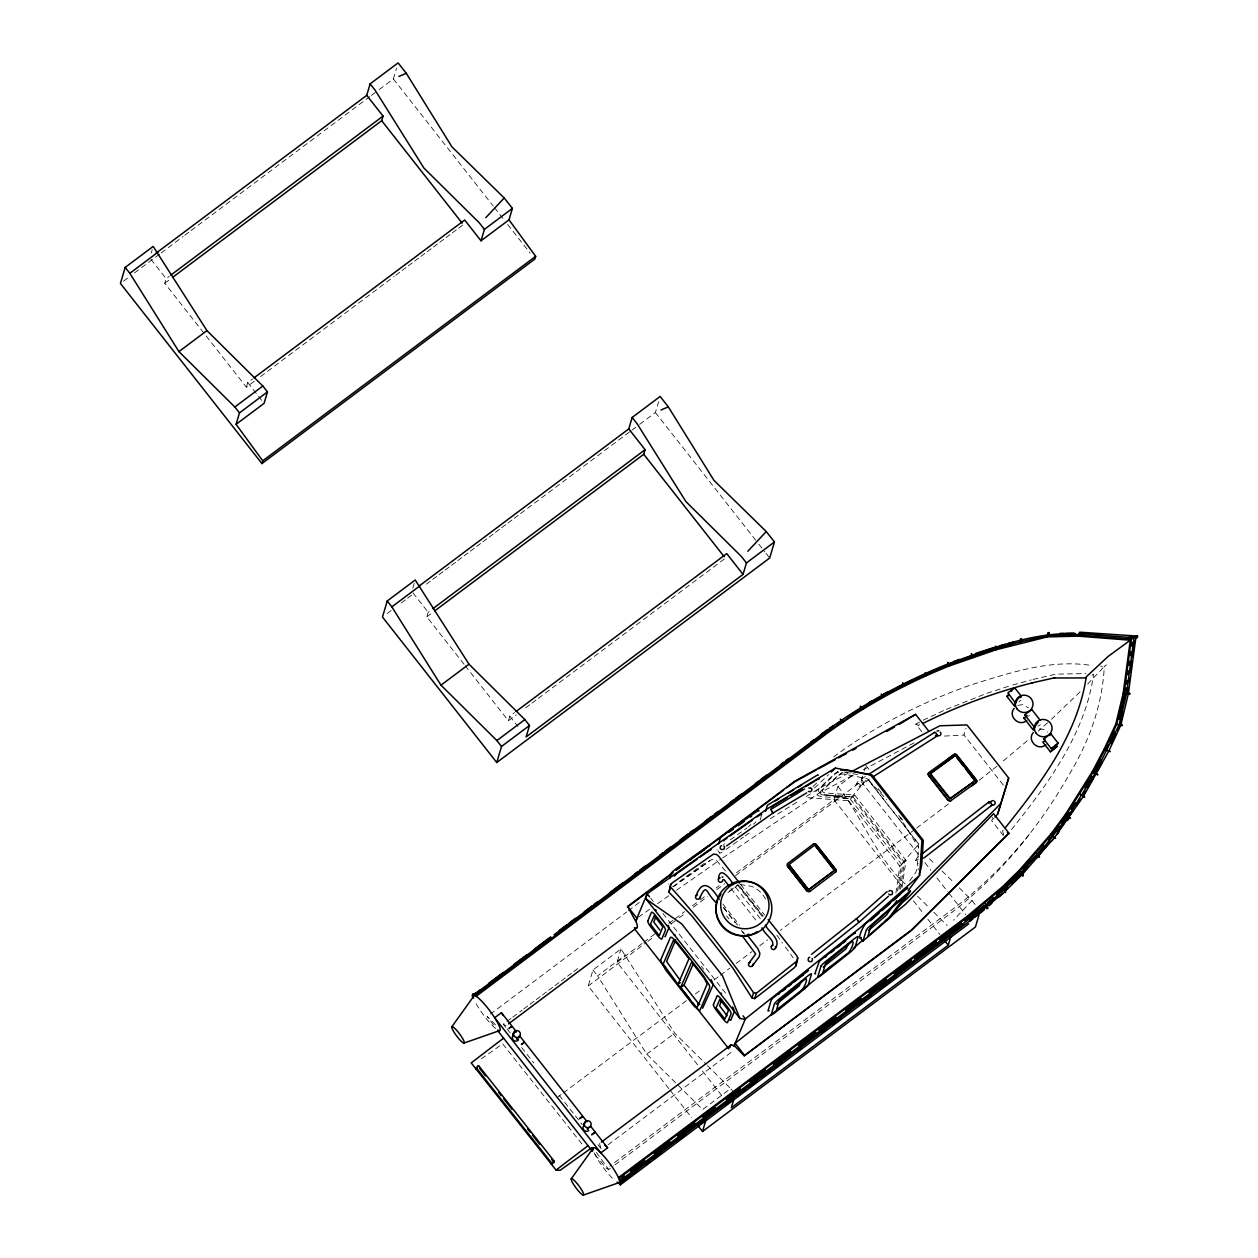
<?xml version="1.0" encoding="UTF-8"?>
<svg xmlns="http://www.w3.org/2000/svg" width="1258" height="1258" viewBox="0 0 1258 1258"><rect width="100%" height="100%" fill="white"/><g stroke="black" fill="none" stroke-linecap="round" stroke-linejoin="round"><path stroke-width="0.75" stroke-dasharray="5 3.75" d="M895.9 893.038L899.847 866.086L906.012 860.425L854.654 795.04L825.39 792.965A3.255 1.604 10.5 0 1 822.465 790.37L841.303 773.324A6.589 3.271 10.2 0 1 844.763 772.097M897.473 891.089L901.451 864.23L850.109 798.861L823.707 794.616A6.935 3.428 10.5 0 1 818.785 789.474L837.293 772.16A11.526 5.708 10.5 0 1 838.441 771.296M898.998 889.469L903.055 862.359L918.733 844.118L867.391 778.749L845.282 774.315A6.573 3.271 10.2 0 0 838.347 775.274L819.508 792.32A3.255 1.604 10.5 0 0 822.433 794.914L851.697 796.99L854.654 795.04L848.505 800.717L804.648 797.446M900.429 889.139L904.408 862.28L853.05 796.912L824.823 794.867L850.109 798.861M901.955 887.519L906.012 860.425L903.055 862.359L851.697 796.99L867.391 778.749L886.78 799.789M918.497 856.808C915.887 858.113 913.874 863.428 918.151 863.68M865.284 776.5L857.657 781.816L855.692 785.118A2.752 2.186 -8.5 0 0 856.195 786.549L859.356 786.832L869.404 779.127M860.032 786.014L860.158 785.511A2.752 2.186 -8.5 0 0 859.654 784.08L857.563 783.388L855.833 784.63M992.248 818.235L992.499 817.37M151.243 252.968L152.218 249.697M254.242 381.284L246.379 387.181L164.751 283.27L166.119 278.663L169.264 276.304M246.379 387.181L247.747 382.574L252.465 379.035M379.24 89.538L393.361 78.955L396.537 68.246M412.797 588.178L414.259 583.272M464.013 664.224L426.792 616.845L428.16 612.237L431.305 609.878M465.208 665.749L508.421 720.755L509.789 716.148L514.506 712.626M639.709 424.292L655.402 412.53L658.579 401.837M668.831 1088.61L588.225 986.005L592.974 969.949L620.98 948.972L674.728 1033.164L706.084 1064.237M697.64 1064.866L617.033 962.26L620.98 948.972M760.162 819.949L761.766 814.555M736.512 872.737L833.975 799.711L837.907 786.423L853.459 774.771M735.663 875.521L861.148 781.501L863.79 772.585M864.325 770.808L865.378 767.238M1003.318 785.055L963.99 735.002L965.987 728.288M915.651 860.519L918.371 859.261M750.884 824.477L748.494 826.836M909.597 881.04L915.242 873.209A7.155 2.39 -81.7 0 0 917.381 865.441L918.733 844.118L867.391 778.749M614.989 1164.829L952.054 912.254C1000.802 874.703 1040.067 825.798 1070.448 772.506C1089.68 740.081 1102.433 704.354 1104.304 666.457L1106.427 664.869M959.335 887.912L972.009 900.524L953.564 920.227M1040.382 724.797L1037.85 726.212M1011.511 829.588C1048.008 783.923 1085.434 733.508 1093.611 674.131L1090.529 676.112M1029.296 834.337C1007.045 862.155 981.633 887.503 953.108 908.874L609.768 1166.135M704.433 863.255L679.54 881.323M1028.557 716.211L1029.343 715.377M1087.635 684.085L1104.304 666.457L1100.608 666.174M993.851 818.156L991.571 820.562L1003.491 835.737M813.03 786.596L817.04 782.602M1080.04 691.869L1051.484 719.23M814.461 788.106L828.456 774.739M1047.552 722.8L1038.227 731.165M1027.22 740.82L1001.305 762.647M996.871 766.248L979.243 780.212M1003.318 830.123L1002.532 830.752L1003.727 835.391M948.453 803.941L916.642 828.063M915.101 829.242L780.133 930.464M608.039 1144.827L731.401 1052.128L730.741 1050.493M123.567 281.1L128.285 277.578M134.559 272.876L159.656 254.069M161.213 252.905L183.181 236.441M184.753 235.262L189.455 231.739M191.027 230.56L369.836 96.583M371.409 95.404L377.683 90.702M164.751 283.27L171.041 278.553M260.532 376.582L394.163 276.461M395.735 275.282L400.437 271.744M402.01 270.564L406.727 267.026M408.3 265.863L413.017 262.324M414.59 261.145L419.307 257.607M420.88 256.428L425.597 252.905M427.17 251.726L431.887 248.188M433.46 247.008L438.177 243.47M439.75 242.291L444.467 238.768M446.04 237.589L450.757 234.051M452.314 232.872L457.031 229.333M458.604 228.17L463.321 224.632M387.181 613.511L391.883 609.988M401.302 602.928L406.004 599.406M407.576 598.226L412.278 594.704M426.399 584.121L431.101 580.598M432.673 579.419L437.375 575.897M438.948 574.717L443.649 571.195M445.222 570.016L449.924 566.493M451.496 565.329L456.198 561.791M457.77 560.628L462.472 557.09M464.045 555.926L468.747 552.388M470.319 551.224L475.021 547.686M476.593 546.522L481.295 542.984M482.868 541.821L487.569 538.282M489.142 537.119L493.844 533.596M495.416 532.417L500.118 528.895M501.69 527.715L506.392 524.193M507.965 523.014L512.666 519.491M514.239 518.312L518.941 514.789M520.513 513.61L630.305 431.337M631.878 430.157L638.152 425.456M426.792 616.845L433.082 612.127M508.421 720.755L516.283 714.874M525.718 707.798L530.436 704.276M532.008 703.096L536.726 699.558M538.298 698.379L725.363 558.206M490.353 1014.121L626.751 911.924M628.308 910.745L640.857 901.341M734.09 1092.982L730.615 1088.563L702.624 1109.54L646.738 1054.141L597.613 975.846L625.603 954.869M617.033 962.26L642.193 943.421M643.766 942.242L654.758 934.002M668.91 923.388L673.628 919.865M675.2 918.686L684.635 911.61M692.498 905.729L698.788 901.011M700.36 899.832L706.634 895.13M716.069 888.054L719.214 885.695M588.225 986.005L646.266 942.525M647.823 941.346L654.097 936.644M671.363 923.718L677.637 919.016M679.194 917.837L685.468 913.135M693.315 907.254L707.436 896.687M716.84 889.626L724.687 883.761M729.498 891.057L736.842 885.538M727.895 892.614L738.179 884.909L762.93 916.406M557.105 1097.574L561.823 1094.035M563.395 1092.872L687.466 999.89M695.312 994.009L701.602 989.307M714.167 979.888L718.868 976.365M720.441 975.186L729.876 968.125M736.15 963.424L751.859 951.646M759.706 945.764L767.569 939.883M646.738 1054.141L674.728 1033.164M594.971 1154.498L606.639 1168.478L608.715 1169.531L613.417 1165.993M505.889 1027.44L503.326 1024.185L511.157 1018.335M512.729 1017.172L522.117 1010.158M523.674 1008.979L528.376 1005.472M529.933 1004.309L534.634 1000.802M536.191 999.638L540.893 996.132M542.45 994.952L547.151 991.446M548.708 990.282L553.41 986.775M554.967 985.596L559.668 982.089M561.241 980.925L565.927 977.419M567.5 976.239L572.186 972.733M573.758 971.569L578.444 968.062M833.692 756.86C875.426 725.772 922.271 701.901 971.349 684.808C1010.111 672.763 1050.194 659.05 1091.362 665.451M730.269 839.857L747.142 827.843M672.778 886.717L711.902 859.418L714.969 859.639L717.186 861.305L727.108 872.863M726.07 849.417L743.462 837.105M745.051 835.988L751.372 831.507M638.498 917.161L649.6 909.298M657.525 903.684L668.627 895.822M676.552 890.224L721.149 859.025M481.358 1058.827L502.665 1043.825L583.869 1146.431M722.752 857.925L818.376 793.609L854.371 774.519M834.856 773.654L837.812 771.704M838.661 775.007L841.618 773.057M876.04 831.365L878.996 829.415M724.781 843.741L723.617 844.448M806.174 796.503L819.917 787.964L847.719 773.544M770.273 818.691L794.852 803.437A5.85 0.818 -34 0 0 796.974 802.022M914.016 742.896L861.227 770.887M921.737 731.669L915.777 724.089L921.611 720.991M923.168 720.221L944.538 710.141M946.33 709.386L986.508 693.457L1009.451 685.987M1018.917 701.885L1020.851 700.25M1017.879 705.376L1022.487 704.622L1028.431 707.845M1012.737 685.012L1031.183 679.933M1033.038 679.43L1055.981 674.131L1085.748 673.612M944.475 736.072L963.99 735.002M1039.202 728.948L1043.794 729.388L1047.474 732.093M740.034 884.468L751.828 886.403A27.094 26.449 16.5 0 1 765.54 899.093M847.688 798.688L820.751 796.566A6.935 3.428 10.5 0 1 815.829 791.424L834.337 774.11A11.526 5.708 10.5 0 1 837.01 772.585L837.891 772.333A11.526 5.708 10.5 0 1 838.85 772.145M846.115 772.082L847.53 772.239M845.439 772.192L850.88 773.277M852.688 773.639L858.113 774.724M503.326 1024.185L504.474 1025.018A21.653 3.79 53.2 0 0 506.125 1025.632M915.777 724.089L918.717 725.646L919.472 723.381M929.473 858.837L935.024 864.23M941.99 870.992L954.256 882.88M905.288 884.044C875.835 857.075 862.532 817.401 837.907 786.423M917.538 896.152L929.788 908.276M933.829 912.286L947.117 925.432M707.452 1065.589L730.615 1088.563M495.573 1024.924L487.223 1016.464L495.778 1028.006M848.505 800.717L899.847 866.086M650.795 898.354L653.216 901.388M662.935 913.481L726.479 994.276M900.351 817.102L902.694 820.059M393.361 78.955L493.215 206.06M494.41 207.586L504.033 219.851M507.65 224.443L530.121 253.047M655.402 412.53L757.662 542.701M758.857 544.242L764.88 551.885M766.075 553.426L769.692 558.017M865.897 765.446L869.404 769.912M972.009 900.524L976.68 906.468M861.148 781.501L918.89 855.015M924.913 862.673L930.92 870.332M936.943 877.99L947.761 891.765M948.972 893.29L965.814 914.739M833.975 799.711L902.552 887M913.371 900.791L922.995 913.041M927.806 919.158L939.836 934.474M740.773 884.657L764.597 914.975M739.5 885.947L763.056 915.934M737.267 884.72L762.474 916.815M735.631 887.267L760.618 919.063M731.008 888.541L757.143 921.815M722.847 903.999L739.515 925.212M723.633 907.364L737.77 925.369M742.487 931.36L744.83 934.364M723.492 907.82L735.27 922.822M741.166 930.322L743.525 933.326M726.542 915.871L728.917 918.906M150.96 259.352L166.119 278.663M247.747 382.574L261.743 400.39M413.001 592.943L428.16 612.237M509.789 716.148L517.95 726.542M702.451 1070.998L721.699 1095.498M592.974 969.949L597.613 975.846M670.027 1090.136L691.68 1117.702M507.1 1028.981L510.748 1033.62M521.645 1047.505L533.769 1062.931M559.228 1095.341L582.265 1124.668M598.022 1144.717L601.796 1149.529L600.915 1147.783A21.653 3.79 53.2 0 1 599.799 1143.27M878.257 788.813L881.732 793.295M701.366 966.286L703.647 969.242M717.956 850.722L719.733 853.113M785.401 947.07L793.263 957.936M596.371 1152.312L608.715 1169.531M776.878 935.15L782.507 943.044M898.747 815.373L918.733 847.766M594.153 1152.847L595.993 1156.464A21.653 3.79 53.2 0 0 614.753 1180.35M844.291 772.066A11.526 5.708 10.5 0 1 845.439 772.223M918.387 868.649A12.564 4.199 -81.7 0 1 918.136 869.844M755.838 821.663A6.494 0.849 -36.8 0 1 755.287 822.465M754.926 822.842A6.494 0.849 -36.8 0 1 753.479 824.179M721.919 852.216A6.494 0.849 -36.6 0 1 719.655 852.893M673.109 886.796A6.494 0.849 -36.6 0 0 675.672 885.129L704.134 864.969A6.494 0.849 -36.6 0 0 709.481 860.409M495.337 1028.336A21.653 3.79 53.2 0 1 474.738 1000.833M717.06 849.527A6.494 0.849 -36.8 0 1 716.981 849.307M668.265 884.154A6.494 0.849 -36.8 0 1 668.187 883.934M861.337 779.016L863.821 782.68L861.337 779.016"/><path stroke-width="1.5" d="M752.96 964.084L752.803 965.216A2.374 2.312 16.5 0 1 750.979 966.569L749.831 966.443A2.154 2.107 16.5 0 1 748.463 964.713L748.62 963.581A2.374 2.312 16.5 0 1 750.444 962.213M1084.427 634.74L1078.641 634.284L1079.694 632.192M768.166 919.519L796.456 955.294L797.714 957.825L797.273 960.766L795.701 966.081L793.782 968.173L754.753 998.616L751.985 997.909L732.911 968.094L692.104 916.139L669.036 892.315L670.75 884.28L672.92 882.393L713.49 854.088L716.51 854.434L718.68 856.289L739.594 883.147M669.036 892.315L670.75 884.28M975.28 780.589L950.105 798.468L930.385 773.544L955.561 755.335L975.029 780.872M919.677 875.269L921.941 840.391L870.583 775.022L835.469 768.056L767.616 808.627L647.147 893.825L646.062 897.284L646.14 899.093L739.893 1018.461L743.541 1019.137L745.381 1018.87L860.818 927.288L919.677 875.269L908.229 890.522M947.997 663.658L948.972 666.095L996.084 649.741L1047.301 636.91L1078.263 636.155L1130.282 640.212L1133.489 637.664L1126.885 638.042M907.332 888.73A9.168 1.116 -43.5 0 0 907.6 887.802L867.595 922.13C863.696 923.451 856.509 940.764 861.258 937.54M863.019 941.031L890.758 917.129L910.163 891.718A9.136 1.006 -43.4 0 0 910.289 890.806L868.146 927.633L866.306 929.976L863.019 941.031L860.047 937.87M624.314 1175.9L620.178 1179.862L618.464 1177.614L966.694 916.689L1002.453 886.78L1019.326 870.221L1050.855 834.023L1065.447 814.366L1092.117 771.987L1104.115 749.233L1115.783 724.089L1123.174 693.331L1130.282 640.212L1108.015 656.519L1086.283 676.835C1077.571 734.452 1040.901 783.404 1005.252 827.795M1123.174 693.331L1125.926 693.866L1126.036 687.953M1126.555 684.148L1127.058 680.342M1127.828 674.634L1128.332 670.829M1129.102 665.12L1129.605 661.315M1130.376 655.607L1130.879 651.801M1131.65 646.109L1132.153 642.303M1127.766 691.853L1128.284 687.953M1129.071 682.119L1129.59 678.219M1130.376 672.385L1131.948 660.702M1132.467 656.818L1134.543 641.25M795.701 966.081L797.714 957.825M478.575 1065.605L475.839 1068.734L478.575 1065.605L554.338 1161.323L551.444 1164.263L554.338 1161.323M1135.078 637.35L1137.562 636.108L1136.603 637.098M1080.606 632.239L1137.562 636.108M1119.133 719.246L1124.841 695.485M1120.422 723.319L1123.08 712.248M856.321 918.875L887.11 891.592M519.617 1037.095L516.519 1038.951L517.667 1039.139M1014.546 705.738L1015.788 703.002M1034.815 726.464L1034.328 727.108L1038.337 721.982M700.061 897.331L699.904 897.882A2.374 2.312 16.5 0 1 698.096 899.25L696.932 899.108A2.154 2.107 16.5 0 1 695.564 897.379L695.737 896.246A2.374 2.312 16.5 0 1 697.545 894.894M261.931 463.573L262.749 460.805L236.079 424.323L264.07 403.362L267.467 391.914L262.828 386.017L206.941 330.618L153.177 246.426L125.187 267.404L120.438 283.459L261.931 463.573L534.854 259.069L535.672 256.317L509.003 219.836L512.399 208.388L504.222 197.978L451.936 146.84L406.303 73.31L398.11 62.9L370.119 83.877L366.738 95.325L156.086 253.157M236.079 424.323L239.476 412.891L267.467 391.914M172.613 277.373L381.693 120.705L383.061 116.098L366.738 95.325M254.037 377.856L464.689 220.024L481.012 240.797L484.409 229.365L512.399 208.388M774.441 541.962L746.45 562.939L743.053 574.387L526.111 736.936L529.508 725.489L524.869 719.592L468.982 664.193L415.219 580.001L387.228 600.978L382.479 617.033L496.753 762.521L769.692 558.017L774.441 541.962L766.264 531.552L713.978 480.414L668.328 406.884L660.151 396.474L632.161 417.452L628.78 428.899L419.7 585.568M496.753 762.521L501.517 746.466L529.508 725.489M434.655 610.948L643.734 454.295L645.102 449.688L628.78 428.899M634.315 927.744A21.701 4.812 53.2 0 0 636.454 922.649L627.616 906.452L672.92 872.502M636.186 920.746L636.925 918.277L627.616 906.452M669.791 878.54L671.395 873.146A6.494 0.849 -36.8 0 1 677.008 868.099L705.423 847.876A6.494 0.849 -36.8 0 1 710.235 845.502M718.585 843.914L720.174 838.52A6.494 0.849 -36.8 0 1 725.787 833.456L754.202 813.234A6.494 0.849 -36.8 0 1 759.03 810.875M968.723 923.844L620.336 1184.832L620.32 1181.734L963.895 924.3M718.444 879.232C719.529 863.853 730.992 880.411 733.257 884.232M717.595 900.319L716.069 906.358L716.179 913.119A27.094 26.449 16.5 0 0 732.502 933.892C740.443 936.99 749.878 936.66 757.017 931.753M765.603 811.206L767.238 805.686A5.771 0.818 -33.4 0 1 767.726 805.01L817.81 774.834A9.136 1.289 -33.4 0 1 817.999 775.4M746.01 935.858L748.824 934.112M697.703 1125.36L702.514 1131.492L705.675 1120.784M732.879 1045.398L734.389 1045.76L735.112 1043.291L780.746 1007.155M789.143 864.435L814.728 845.093L834.494 870.127M789.049 865.095L808.658 889.689L834.384 870.426L814.948 845.25M751.985 997.909L753.542 992.672C728.398 955.687 700.58 920.274 670.593 887.079M754.753 998.616L756.341 993.254L797.273 960.766M771.343 946.566C776.626 941.078 766.043 936.235 761.908 927.869M775.447 948.249C781.643 938.94 768.402 931.974 765.367 925.117M734.389 1045.76L744.217 1055.792L911.547 929.898L1008.947 833.221L993.6 813.674L905.414 904.392L885.27 920.809M733.776 1099.445L731.323 1107.748L948.265 945.198L950.718 936.895M808.108 889.359L789.159 864.718M809.413 889.123L834.384 870.489M801.629 980.831L799.082 986.036L776.375 1004.183M928.577 730.898L915.588 714.371L899.281 724.325M848.521 943.579L845.942 948.925L823.219 967.072M994.984 816.961L997.657 814.146L1008.68 778.042L966.977 724.938L939.852 725.772L851.194 771.736M1008.68 778.042L997.657 814.146M979.133 914.503L975.437 926.989L702.514 1131.492M744.217 1055.792L911.342 930.558L1008.947 833.221M1020.458 641.171L1020.49 638.954L1020.914 639.693M1031.544 709.889L1024.704 714.78L1034.328 727.108M655.89 916.673L653.767 922.083L659.868 930.087M721.652 1000.141L719.576 1005.708L727.061 1015.772M635.746 921.092L647.147 893.825L649.568 896.844M675.703 939.757L666.598 961.537L680.201 980.249M733.949 1046.09L745.381 1018.87L743.006 1015.788M677.999 984.275L688.959 958.753L676.773 943.311L673.329 940.528L663.186 964.068L677.999 984.275L680.264 982.608M680.625 987.624L691.586 962.103L704.401 978.504L707.169 984.023L697.278 1007.218L694.998 1005.802A5.504 1.242 53.5 0 1 693.803 1004.403L680.625 987.624L684.022 985.108L693.284 963.801M1108.392 745.035L1106.034 750.114L1110.154 751.592L1109.116 750.649M1109.965 741.654L1114.667 731.496M1111.239 743.981L1116.003 733.713M1117.591 730.3L1119.18 726.872M1049.848 735.6L1050.729 733.65L1043.747 739.028L1051.311 748.714L1058.261 743.336L1050.729 733.65M1092.117 771.987L1094.035 773.104L1100.86 759.911M1097.636 770.604L1101.977 762.364M620.383 1182.756L968.676 921.784L1005.095 891.324L1022.329 874.42L1054.534 837.435L1083.468 796.298L1108.833 751.01L1120.784 725.237L1128.347 693.756L1135.927 637.208L1132.106 636.91M903.165 683.77L902.725 682.622M1034.815 727.281L1033.416 730.175L1023.839 717.988L1027.267 715.771M1014.184 708.333C1007.564 716.148 1019.137 727.344 1026.732 720.472M1033.243 732.581C1026.622 740.396 1038.18 751.592 1045.791 744.72M719.403 896.97L721.07 894.061M975.217 780.652L949.806 798.987L930.197 774.378L930.59 773.23M930.291 773.749L955.294 755.413M955.781 755.476L954.995 755.916M1084.994 788.09L1091.975 776.343M1083.751 794.348L1085.623 791.203M1087.478 788.058L1089.349 784.898M1091.221 781.753L1093.092 778.608M770.651 809.554L804.46 789.033M584.247 1123.897L583.806 1124.652L585.646 1122.12M1061.516 823.204L1069.284 812.401M1071.423 809.193L1075.669 802.808M1070.589 818.235L1068.844 816.898L1073.137 810.435M1076.361 805.592L1080.669 799.144M1015.772 702.216L1015.285 702.86L1007.91 692.828L1014.671 687.764L1021.087 695.926M451.779 1026.874L473.637 996.32A21.653 3.79 53.2 0 1 491.626 1013.24A21.653 3.79 53.2 0 1 497.728 1030.082M571.195 1178.888L593.053 1148.334M896.97 900.602L886.167 915.337L868.335 930.59M1053.606 833.834L1059.252 826.239M1057.443 832.246L1064.284 823.031M1056.956 834.604L1059.252 831.507M1067.303 820.672L1069.599 817.574M696.036 895.743C703.175 876.574 712.626 888.557 719.277 899.454M699.605 898.385C707.232 881.559 705.534 893.101 715.865 902.269M748.935 963.078L755.696 953.989L741.984 935.527M752.488 965.719L759.234 956.678L759.879 953.375L757.835 948.595L747.834 935.826M504.222 197.978L485.777 217.681M766.264 531.552L747.818 551.256M1044.156 845.439L1037.017 854.088C1041.97 857.28 1035.13 856.871 1033.353 861.258M1048.905 839.684L1053.088 835.768L1050.855 834.023M1050.414 841.209L1038.4 855.755L1039.595 857.327M1051.924 840.737L1054.503 837.749M1014.121 688.724L1014.671 687.764M1023.273 869.058L1035.759 855.44M1028.305 866.762L1011.448 883.981M513.94 1032.692L513.028 1034.485L513.689 1033.573M676.71 869.813L677.543 868.979M1000.833 803.422L906.939 898.747L898.794 905.713M1018.335 698.237L1015.285 702.86M1019.467 873.068L996.446 894.925M1005.692 892.394L1004.859 890.46L1007.501 887.865M888.808 891.214L890.255 890.444M831.255 772.066L835.469 768.056M1135.408 637.051L1136.037 636.359L1132.672 638.498M510.89 1027.283C513.201 1024.138 506.99 1031.057 509.553 1027.66M523.407 1043.212C525.86 1040.004 519.428 1047.049 522.07 1043.59M1136.776 637.885L1137.562 637.051L1136.493 637.696M1008.806 694.117L1006.856 696.366L1014.373 705.927M888.462 896.246L859.23 922.098L814.461 957.668M870.505 920.746L879.075 913.182M881.921 910.666L890.475 903.118M893.337 900.586L900.461 894.296M987.593 902.725L993.49 897.536M999.355 895.303L970.138 919.567M989.087 905.76L991.886 903.291M998.852 897.143L1003.334 893.243M853.191 948.485L861.95 940.89M811.552 954.303L856.352 918.717L859.23 922.098L858.223 921.579M778.309 994.512L779.598 993.443M677.905 868.665L678.722 867.989M581.259 1117.749C585.41 1113.99 576.887 1120.06 580.347 1118.441M825.547 957.008L826.427 956.284M797.462 993.899L826.081 970.578M829.085 968.125L832.104 965.672M782.539 991.1L785.495 988.757M788.436 986.429L791.376 984.086M794.333 981.759L798.751 978.252M831.003 952.652L834.054 950.23M837.105 947.809L841.681 944.176M843.033 943.123L845.706 941M783.781 1004.749L786.816 1002.327M984.605 905.225L964.713 920.84M969.949 921.202L972.796 918.953M974.871 917.271L977.733 915.006M979.903 913.324L984.181 909.943M1010.945 691.444L1011.857 690.736M921.233 854.528L988.898 801.959M924.032 857.956L991.681 805.403M726.574 845.911L773.104 812.951L806.692 792.87M800.214 977.073L801.849 975.878M503.593 1038.165L471.215 1062.9L556.052 1170.097L560.109 1170.317L591.968 1147.626M556.052 1170.097L588.036 1145.661M239.476 412.891L234.837 406.979L178.935 351.595L129.826 273.3L157.816 252.323M170.836 275.125L383.061 116.098M178.935 351.595L206.941 330.618M234.837 406.979L262.828 386.017M481.012 240.797L509.003 219.836M262.749 460.805L535.672 256.317M501.517 746.466L496.879 740.569L440.976 685.17L391.867 606.875L419.858 585.898M432.878 608.699L645.102 449.688M440.976 685.17L468.982 664.193M516.079 711.446L726.731 553.599L743.053 574.387M496.879 740.569L524.869 719.592M473.731 998.05C469.423 993.71 474.706 995.204 479.738 990.077M488.67 983.363L503.263 972.45M513.783 964.556L526.803 954.806M534.178 949.271L543.582 942.226M544.054 941.88L550.328 937.179M559.275 930.464L567.122 924.599M569.151 923.073L575.441 918.371M584.372 911.657L592.219 905.776M594.263 904.266L597.393 901.907M609.485 892.85L622.49 883.1M634.582 874.043L637.727 871.7M639.756 870.174L646.03 865.473M659.679 855.236L662.824 852.877M664.853 851.367L671.127 846.665M680.075 839.951L687.922 834.07M689.95 832.56L693.095 830.201M705.188 821.144L711.462 816.442M715.063 813.753L718.192 811.394M730.285 802.337L733.43 799.978M735.458 798.468L741.733 793.767M755.382 783.53L758.527 781.171M760.555 779.661L766.83 774.959M780.495 764.722L783.624 762.364M785.652 760.854L788.797 758.495M810.75 742.047L813.895 739.688M473.464 994.779L472.945 993.741L474.03 994.779L550.91 937.179M554.039 934.836L822.307 733.823C861.022 705.109 903.559 681.694 948.296 663.799C989.213 649.301 1031.183 632.412 1075.26 633.607M488.89 984.479L499.866 976.239M513.987 965.672L523.407 958.612M539.084 946.865L546.931 940.984M564.182 928.058L570.472 923.356M589.294 909.251L592.424 906.892M614.391 890.444L617.521 888.085M630.069 878.682L642.618 869.278M653.61 861.054L666.158 851.65M678.707 842.247L689.683 834.023M703.804 823.44L714.78 815.215M728.901 804.633L738.32 797.588M749.296 789.364L761.845 779.96M774.393 770.556L785.369 762.317M799.49 751.749L810.466 743.509M948.972 666.095C904.706 683.817 862.611 706.996 824.305 735.411L476.074 996.336L475.508 995.33L823.738 734.389L862.422 708.16L882.896 696.161L925.951 674.571L948.501 665.042L995.644 648.656L1020.222 641.894L1046.986 635.809L1078.075 635.054L1131.319 639.206L1124.039 693.567L1116.617 724.451L1104.901 749.689L1092.903 772.459L1066.202 814.87L1051.609 834.541L1020.065 870.772L1003.176 887.33L967.386 917.255L619.156 1178.18M676.049 870.174L682.292 865.488M690.107 859.639L794.757 781.218L915.588 714.371M627.428 907.112L647.728 891.906M650.858 889.563L672.716 873.178M689.903 860.299L693.032 857.956M699.275 853.286L738.32 824.021M741.449 821.678L783.624 790.087M786.737 787.744L794.553 781.894L816.411 769.88M515.906 1031.12L501.439 1012.69L494.677 1017.753L600.837 1152.894L607.598 1147.831L590.71 1126.335L587.109 1129.008L588.115 1129.307M508.484 1023.87L637.177 927.445M810.294 891.12L835.422 872.14A1.997 1.95 16.5 0 0 835.784 869.42L816.222 844.511A2.091 2.029 16.5 0 0 813.297 844.134L787.948 863.271A2.217 2.154 16.5 0 0 787.539 866.306L806.677 890.648A2.579 2.516 16.5 0 0 810.294 891.12M601.371 1142.107L731.055 1044.942M630.588 1171.198L644.709 1160.615M654.129 1153.57L669.806 1141.808M677.653 1135.943L694.903 1123.017M702.75 1117.135L715.299 1107.732M726.275 1099.508L740.396 1088.925M749.815 1081.864L765.493 1070.118M773.34 1064.237L790.59 1051.311M798.437 1045.429L815.703 1032.504M818.832 1030.145L836.083 1017.219M845.502 1010.174L861.18 998.412M869.026 992.546L886.292 979.605M894.124 973.739L911.39 960.798M914.519 958.454L936.487 941.99M939.616 939.647L961.584 923.183M620.32 1181.734L620.949 1182.268L620.068 1180.664L968.33 919.724L1004.434 889.532L1037.819 855L1068.105 816.316L1095.058 773.513L1119.022 724.985L1126.523 693.756L1134.024 637.79L1079.191 633.513M620.336 1184.832L619.423 1183.904L629.22 1176.576M629.645 1176.261L635.919 1171.56M646.47 1163.634L649.615 1161.291M653.169 1158.618L661.016 1152.753M676.71 1140.99L686.113 1133.93M700.234 1123.363L706.509 1118.661M725.347 1104.54L731.621 1099.838M737.094 1095.734L740.239 1093.375M742.173 1091.928L745.318 1089.57M748.872 1086.912L756.718 1081.031M762.191 1076.927L765.336 1074.568M767.286 1073.121L770.415 1070.762M772.412 1069.284L781.816 1062.224M797.509 1050.477L800.654 1048.118M822.606 1031.654L825.751 1029.311M832.796 1024.012L835.941 1021.669M837.875 1020.222L841.02 1017.864M857.909 1005.205L861.038 1002.862M862.988 1001.415L866.117 999.056M868.114 997.563L871.244 995.22M879.861 988.757L886.151 984.055M888.085 982.592L891.23 980.249M893.211 978.755L896.356 976.412M679.163 867.643L680.075 866.966M771.61 807.101L773.261 805.953M947.51 759.297L953.768 754.784A2.091 1.966 30.7 0 1 956.662 755.24L976.224 780.149M971.742 785.794L975.894 782.806A1.997 1.871 30.7 0 0 976.224 780.149M821.285 734.153L827.685 729.593M829.714 728.146L832.906 725.866M824.603 732.989L829.352 729.609M837.278 723.963L840.438 721.715M681.616 865.881L689.274 860.425M693.881 857.154L701.539 851.697M728.869 832.34L733.461 829.069M738.069 825.798L744.201 821.427M697.026 859.293L679.619 871.59A6.494 0.865 -36.6 0 0 678.251 872.596M700.187 857.044L708.097 851.462A6.494 0.865 -36.6 0 1 710.062 850.141M730.049 835.925L752.19 820.247M1045.319 740.663L1042.788 742.031L1050.399 751.797L1057.302 746.246L1050.399 751.797M750.334 817.055L751.639 816.19M756.939 816.898L758.904 815.593A6.494 0.849 -36.6 0 1 760.524 814.681M848.144 716.635L857.296 710.723M702.436 851.084L703.93 850.204M868.57 774.409L934.552 732.408M872.69 777.035L937.006 736.087M773.843 805.592L787.429 797.462M775.463 800.906L778.733 798.924M788.562 792.965L793.468 789.993M798.374 787.021L801.661 785.023M802.195 975.658L803.249 975.186M790.684 795.528L802.054 788.719M805.309 786.785L815.074 780.951M868.696 702.735L871.904 700.848M1008.334 695.705L1006.856 696.366M886.575 731.527L894.517 727.03M843.426 755.225L846.445 753.589M816.08 780.369L817.04 779.834M818.109 768.952L835.108 759.738M838.52 757.898L841.916 756.058M852.688 750.193L856.1 748.353M514.365 1032.268L516.283 1032.047M883.368 694.18L888.337 691.554M884.091 694.825L887.362 693.095M897.19 687.906L903.747 684.431L904.581 686.003M809.177 889.264L808.328 889.107M1019.279 697.734L1021.071 697.168M905.43 683.629L912.192 680.421M920.652 676.411L934.442 670.31M923.026 723.366C957.936 705.974 994.701 692.419 1032.488 682.795L1031.591 683.015L1054.77 677.732L1053.685 677.983L1086.063 677.936M817.936 779.394L819.383 778.781M398.896 76.439L406.303 73.31M660.937 410.014L668.328 406.884M937.933 668.831L943.17 666.63M937.084 731.071L938.657 730.694M953.957 661.409L959.429 659.381M950.199 663.752L955.577 661.739M964.556 658.406L969.949 656.393M463.919 1043.086A10.221 1.793 53.2 0 0 457.016 1030.727A10.221 1.793 53.2 0 0 453.163 1030.711A10.221 1.793 53.2 0 0 463.919 1043.086L499.363 1030.695M583.335 1195.1A10.221 1.793 53.2 0 0 576.431 1182.74A10.221 1.793 53.2 0 0 572.579 1182.724A10.221 1.793 53.2 0 0 583.335 1195.1L618.779 1182.709L619.423 1183.904M975.595 653.484L996.1 646.864M986.524 650.952L995.77 647.964M999.654 645.873L1005 644.411M1008.554 643.436L1013.885 641.957M1008.114 644.568L1013.398 643.105M808.8 788.058L810.514 788.027M673.832 934.741L675.074 934.961M722.91 876.983L722.013 877.125M1058.214 743.179L1051.311 748.714M948.312 663.469L947.809 662.416L948.768 663.752M1125.281 693.661L1129.81 693.96L1129.008 693.724M1060.038 633.387L1063.765 633.293M1064.928 633.403L1074.222 633.183M1063.01 634.661L1076.675 634.331M1025.836 715.031L1024.751 714.921M1024.924 718.098L1023.839 717.988M1044.879 739.279L1043.81 739.169M1080.543 632.884L1084.365 633.183M1096.945 634.378L1100.766 634.677M1129.354 636.91L1133.159 637.208M1096.001 635.636L1099.869 635.935M1111.443 636.831L1115.296 637.146M770.714 809.209L773.104 812.951L772.145 812.181M1119.966 725.158L1122.199 725.646L1121.428 725.284M1127.514 693.944L1127.797 693.85M1129.008 693.535L1129.983 693.63L1129.008 693.378M702.562 1008.24L713.034 985.171L712.201 981.822M753.542 992.672L756.341 993.254M1120.265 725.41L1115.783 724.089M1121.428 725.08L1122.372 725.316L1121.428 724.907M474.03 994.779L475.508 995.33M1093.973 772.978L1097.888 774.849L1096.882 774.236M808.407 791.486L810.639 791.707L811.945 790.087A2.579 2.154 -7.7 0 0 811.457 788.624L811.033 788.263M1097.133 774.268L1097.385 774.33M1104.115 749.233L1106.49 750.366M1083.531 796.377L1079.207 793.688M922.79 858.239L921.627 855.456M1083.453 796.33L1084.679 797.069L1083.688 796.424M1065.447 814.366L1067.397 815.766M1068.844 816.898L1069.552 817.37L1067.161 815.593M646.14 899.093L681.726 923.907L722.548 975.862L739.893 1018.461M1035.476 852.641L1037.237 854.261M1054.927 837.891L1055.635 838.378L1052.49 835.359M1019.326 870.221L1023.304 875.521L1022.597 875.033M699.778 1004.529L698.394 1003.286A5.504 1.274 53.6 0 1 697.199 1001.887L684.022 985.108M1002.453 886.78L1005.551 890.931L1004.859 890.46M984.888 902.285L987.939 908.418L987.027 907.694M986.948 908.905L986.854 908.245M1022.109 875.364L1022.927 875.977L1022.094 874.97M1007.344 832.481L1008.774 833.834M1004.686 892.457L1005.158 892.52M697.545 1003.727L698.284 1004.607M479.565 1068.325L485.572 1075.92M498.797 1092.636L501.203 1095.671M503.609 1098.706L512.037 1109.352M527.668 1129.102L530.074 1132.137M532.48 1135.172L539.682 1144.293M551.712 1159.483L554.118 1162.534M476.043 1067.539L551.649 1163.068M1031.686 709.402L1040.004 720.016M956.63 757.442L963.518 766.201M965.814 769.125L974.981 780.809M370.119 83.877L375.214 90.34L423.883 168.022L479.329 222.886L484.409 229.365M632.161 417.452L637.24 423.93L685.924 501.612L741.371 556.461L746.45 562.939M381.693 120.705L462.126 223.106M643.734 454.295L724.168 556.681M944.648 940.607L948.265 945.198M787.602 866.102L806.74 890.46A2.579 2.516 16.5 0 0 810.356 890.916M723.885 879.468L728.634 885.522M735.112 1043.291L744.421 1055.116M125.187 267.404L129.826 273.3M387.228 600.978L391.867 606.875M634.661 928.986L667.227 970.437M679.304 985.8L690.155 999.607M692.56 1002.689L694.982 1005.755M697.388 1008.822L728.759 1048.747M519.523 1035.727L587.077 1121.727M497.791 1030.789L592.471 1151.322M841.382 720.252L840.375 719.167L840.879 720.205M903.747 684.431L903.26 683.597M860.425 707.625L860.456 706.163L862.957 709.197M995.786 646.03L995.88 647.257M711.069 979.683L711.682 980.8M841.869 720.315L843.222 721.95M881.716 695.045L881.292 694.054L883.415 697.199M925.589 673.706L926.438 675.625M925.275 672.621L925.511 673.423M972.198 657.462L971.365 653.641L971.758 654.38M996.084 649.741L995.66 647.65M1020.647 642.98L1020.348 640.857M619.612 1179.422L620.068 1180.664M808.564 970.453L773.01 997.94L771.248 1000.063L768.025 1010.787A6.494 0.802 -39.7 0 0 769.204 1010.583M1021.936 639.787L1021.48 638.718L1021.465 639.551M1047.301 636.91L1047.316 634.724M1048.15 633.482L1047.851 632.743L1047.757 634.284M892.535 892.016L892.236 894.249L890.224 894.973A2.579 2.39 -86.6 0 1 888.793 893.982M1049.361 633.545L1048.936 632.475L1048.826 633.324M1078.263 636.155L1078.609 633.969M989.071 803.406A2.233 0.896 53 0 1 989.496 801.881A2.233 0.896 53 0 1 991.65 804.287A2.233 0.896 53 0 1 990.832 805.387M929.002 772.648A2.217 2.076 29.5 0 0 928.624 775.588L947.761 799.946A2.579 2.437 31.6 0 0 951.331 800.497M518.563 1039.879A3.554 3.475 16.5 0 1 512.462 1036.388M512.918 1035.601A3.554 3.475 16.5 0 1 513.563 1034.972M519.004 1036.435A3.554 3.475 16.5 0 1 519.255 1037.3M994.37 801.157A2.233 2.154 48.7 0 1 994.701 804.271A2.233 2.154 48.7 0 1 991.619 804.507M990.99 801.881A2.233 2.154 48.7 0 1 993.317 800.67M891.372 890.695A2.579 2.39 -86.6 0 1 892.252 891.482M721.683 845.612A2.139 1.903 -14.8 0 0 720.362 846.618L720.205 848.191A2.422 2.17 -14.8 0 0 721.306 849.402L723.004 849.527A2.139 1.903 -14.8 0 0 724.325 848.505L724.482 846.933A2.422 2.17 -14.8 0 0 723.869 846.036M835.359 872.344A1.997 1.95 16.5 0 0 835.737 869.608L816.159 844.7A2.091 2.029 16.5 0 0 813.234 844.338M588.713 1130.628A3.554 3.475 16.5 0 1 583.728 1129.951A3.554 3.475 16.5 0 1 584.357 1125.077M809.759 957.244A2.139 2.06 -84.3 0 0 808.407 958.234L808.139 959.948A2.422 2.343 -84.3 0 0 809.13 961.395L810.781 961.725A2.139 2.06 -84.3 0 0 812.149 960.75L812.401 959.036A2.422 2.343 -84.3 0 0 812.196 958.47M501.439 1012.706A21.653 3.79 53.2 0 1 503.2 1015.568M919.032 873.98A12.564 4.199 -81.7 0 0 919.818 872.203L920.18 871.212A12.564 4.199 -81.7 0 0 921.91 861.903L923.293 840.313L871.936 774.944L848.395 770.242A11.526 5.724 10.2 0 0 840.847 770.383M593.147 1150.079A21.653 3.79 53.2 0 1 609.359 1162.974A21.653 3.79 53.2 0 1 617.143 1182.095M729.939 1047.584A21.701 4.78 53.8 0 1 732.879 1045.398M604.626 1145.047A21.653 3.79 53.2 0 1 607.583 1147.831M760.933 814.492A6.494 0.849 -36.6 0 1 761.688 814.319M855.393 933.326A6.494 0.802 -39.7 0 0 852.672 934.521L819.367 961.269L814.87 973.676A6.494 0.802 -39.7 0 0 815.656 973.676M723.743 840.91A6.494 0.865 -36.6 0 1 724.168 840.501M725.206 839.573A6.494 0.865 -36.6 0 1 727.093 838.048M732.549 1006.998A6.463 1.415 54.1 0 1 732.974 1007.674M733.351 1008.334A6.463 1.415 54.1 0 1 733.964 1009.561M734.405 1010.96A6.463 1.415 54.1 0 1 734.436 1011.29L730.835 1020.096A5.975 1.305 54.1 0 1 729.373 1019.688M664.853 936.565A5.975 1.4 53.3 0 0 665.262 936.518L668.973 927.586A6.463 1.431 52.9 0 0 668.202 925.275M721.007 993.175A6.148 1.352 54.1 0 1 721.62 993.474M654.931 909.723A6.148 1.368 52.9 0 1 656.189 910.305M710.66 849.795A6.494 0.865 -36.6 0 1 711.195 849.48M674.272 876.166A6.494 0.865 -36.6 0 1 674.901 875.474M675.31 875.065A6.494 0.865 -36.6 0 1 676.348 874.121M676.946 873.634A6.494 0.865 -36.6 0 1 677.59 873.115M722.705 879.798A2.217 2.17 16.5 0 1 720.803 882.235A2.217 2.17 16.5 0 1 718.302 880.348A2.217 2.17 16.5 0 1 720.205 877.927M934.427 732.628A2.233 0.881 58.4 0 1 936.062 733.162A2.233 0.881 58.4 0 1 937.116 735.867A2.233 0.881 58.4 0 1 935.48 735.332M940.213 732.172A2.233 2.091 9.3 0 1 940.339 735.144A2.233 2.091 9.3 0 1 937.194 735.191M775.431 946.582A2.217 2.17 16.5 0 1 773.12 949.554A2.217 2.17 16.5 0 1 771.626 946.079M772.538 945.387A2.217 2.17 16.5 0 1 773.088 945.245M660.56 960.294L665.671 969.981L694.164 1006.227L699.747 1010.756L709.764 987.593L709.323 985.187L703.725 976.161L677.37 942.635L671.819 937.367L670.42 937.352L660.56 960.294M647.807 920.982L647.776 921.17A6.101 1.352 53.5 0 0 650.465 926.501L658.154 936.266A5.975 1.321 53.5 0 0 661.818 939.066L665.498 930.149A6.463 1.431 53.5 0 0 662.636 924.504L655.229 915.085A6.148 1.352 53.5 0 0 651.471 912.207L647.807 920.982M650.433 924.268L659.271 935.622L662.84 926.863L654.223 915.667L650.433 924.268M713.459 1004.544L713.412 1004.733A6.101 1.352 53.5 0 0 716.116 1010.064L723.806 1019.845A5.975 1.321 53.5 0 0 727.454 1022.644L731.15 1013.712A6.463 1.431 53.5 0 0 728.288 1008.067L720.881 998.663A6.148 1.352 53.5 0 0 717.123 995.786L713.459 1004.544M716.085 1007.847L724.923 1019.2L728.461 1010.3L719.875 999.245L716.085 1007.847M774.456 1003.853L771.264 1014.64A6.494 0.786 -40.1 0 0 775.84 1011.967L802.966 990.125A6.494 0.786 -40.1 0 0 808.328 984.762L811.536 973.975A6.494 0.786 -40.1 0 0 806.96 976.633L779.834 998.49A6.494 0.786 -40.1 0 0 774.456 1003.853M779.158 1000.739L776.548 1009.875L800.041 991.446C804.224 989.92 810.231 973.488 803.233 980.658L779.158 1000.739M820.892 966.286L817.7 977.073A6.494 0.802 -39.7 0 0 822.307 974.447L849.575 952.778A6.494 0.802 -39.7 0 0 854.984 947.463L858.176 936.675A6.494 0.802 -39.7 0 0 853.569 939.301L826.286 960.97A6.494 0.802 -39.7 0 0 820.892 966.286M825.625 963.219L823.015 972.34L846.65 954.083C850.864 952.589 856.871 936.172 849.842 943.296L825.625 963.219M870.835 926.375L867.863 936.408L888.777 917.931L905.729 895.366L870.85 926.328M591.779 1134.7L595.223 1132.121L591.779 1134.7M953.941 754.501L929.143 772.381A2.217 2.091 30.3 0 0 928.766 775.337L947.903 799.679A2.579 2.437 30.3 0 0 951.488 800.23L976.066 782.507A1.997 1.887 30.3 0 0 976.397 779.85L956.835 754.942A2.091 1.966 30.3 0 0 953.941 754.501M732.989 882.959L726.699 886.497A28.022 27.361 16.5 0 0 731.118 932.603A28.022 27.361 16.5 0 0 771.83 909.738A28.022 27.361 16.5 0 0 733.005 882.974M735.458 883.147L730.017 886.214A24.201 23.619 16.5 0 0 733.839 926.014A24.201 23.619 16.5 0 0 768.984 906.279A24.201 23.619 16.5 0 0 735.458 883.163M514.035 1036.152A3.554 3.475 16.5 0 0 520.12 1035.397A3.554 3.475 16.5 0 0 516.346 1030.601A3.554 3.475 16.5 0 0 514.035 1036.152M584.828 1126.256A3.554 3.475 16.5 0 0 590.914 1125.517A3.554 3.475 16.5 0 0 587.14 1120.721A3.554 3.475 16.5 0 0 584.828 1126.256M1017.172 709.103A8.885 8.664 16.5 0 0 1032.378 707.232A8.885 8.664 16.5 0 0 1022.958 695.234A8.885 8.664 16.5 0 0 1017.172 709.103M1036.215 733.351A8.885 8.664 16.5 0 0 1051.421 731.48A8.885 8.664 16.5 0 0 1042.001 719.482A8.885 8.664 16.5 0 0 1036.215 733.351"/></g></svg>
